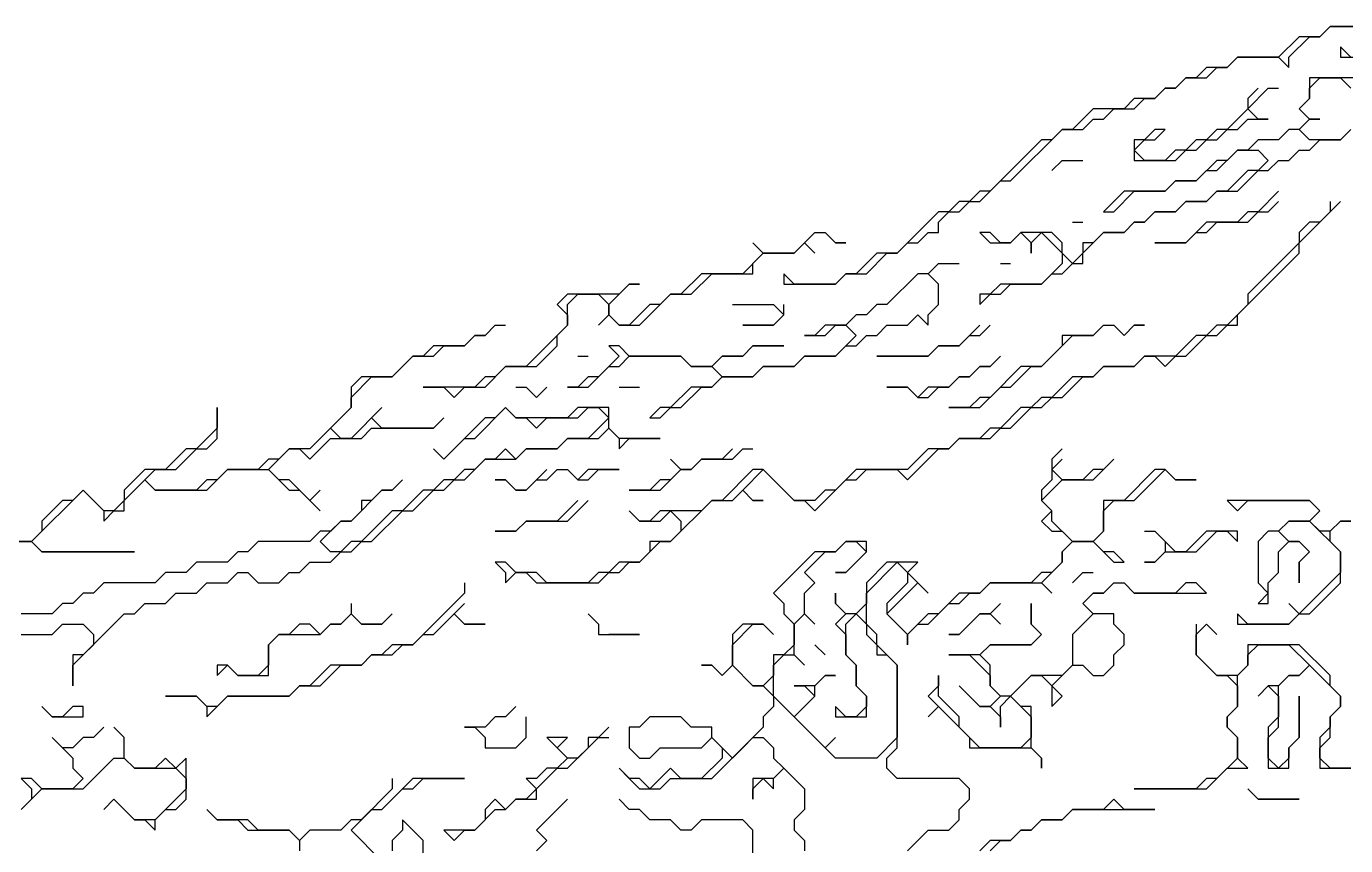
# Model space of a CAD drawing. Header units: metres. Extents: x 76363 to 76886, y 81203 to 81673.
# Drawn here: x 76551.2 to 76602.4, y 81321.6 to 81353.4 of the extents above; entities that cross this region are included whole.
import ezdxf

# ---------------------------------------------------------------- set-up
doc = ezdxf.new("R2010")
doc.units = ezdxf.units.M

msp = doc.modelspace()

# ---------------------------------------------------------------- linework, layer by layer
for points in [[(76603, 81353.4, 219.24), (76601.8, 81353.4, 219.275), (76601.4, 81353, 219.3), (76600.6, 81353, 219.31), (76599.8, 81352.2, 219.35), (76598.2, 81352.2, 219.353), (76597.8, 81351.8, 219.34), (76597, 81351.8, 219.345), (76596.6, 81351.4, 219.4), (76596.2, 81351.4, 219.4), (76595.8, 81351, 219.39), (76595.4, 81351, 219.413), (76595, 81350.6, 219.44), (76594.2, 81350.6, 219.3), (76593.8, 81350.2, 219.32), (76592.6, 81350.2, 219.36), (76591.8, 81349.4, 219.33), (76591.4, 81349.4, 219.33), (76591, 81349, 219.275), (76590.6, 81349, 219.23), (76588.6, 81347, 219.38), (76588.2, 81347, 219.31), (76587.8, 81346.6, 219.4), (76587.4, 81346.6, 219.375), (76587, 81346.2, 219.36), (76586.6, 81346.2, 219.36), (76585, 81344.6, 219.45), (76584.2, 81344.6, 219.45), (76583.4, 81343.8, 219.65), (76583, 81343.8, 219.65), (76582.6, 81343.4, 219.687), (76581, 81343.4, 219.663), (76580.6, 81343.8, 219.43), (76580.6, 81343.4, 219.675), (76582.6, 81343.4, 219.687), (76583, 81343.8, 219.65), (76583.8, 81343.8, 219.72), (76584.6, 81344.6, 219.45), (76585, 81344.6, 219.45), (76585.4, 81345, 219.387), (76585.8, 81345, 219.385), (76586.2, 81345.4, 219.48), (76586.6, 81345.4, 219.55), (76586.6, 81345.8, 219.455), (76587, 81346.2, 219.36), (76587.4, 81346.2, 219.43), (76587.8, 81346.6, 219.4), (76588.2, 81346.6, 219.37), (76589, 81347.4, 219.25), (76589.4, 81347.4, 219.29), (76591.4, 81349.4, 219.33), (76592.2, 81349.4, 219.48), (76592.6, 81349.8, 219.42), (76593, 81349.8, 219.34), (76593.4, 81350.2, 219.28), (76594.2, 81350.2, 219.36), (76594.6, 81350.6, 219.37), (76595, 81350.6, 219.44), (76595.4, 81351, 219.413), (76595.8, 81351, 219.39), (76596.2, 81351.4, 219.4), (76597, 81351.4, 219.36), (76597.4, 81351.8, 219.34), (76597.8, 81351.8, 219.34), (76598.2, 81352.2, 219.353), (76599.8, 81352.2, 219.35), (76600.2, 81351.8, 219.49), (76600.2, 81352.2, 219.35), (76601, 81353, 219.3), (76601.4, 81353, 219.3), (76601.8, 81353.4, 219.275), (76603, 81353.4, 219.24)], [(76602.6, 81352.2, 219.64), (76602.2, 81352.6, 219.51), (76602.2, 81352.2, 219.65), (76603.8, 81352.2, 219.68)], [(76606.2, 81351.4, 219.998), (76601, 81351.4, 220), (76601, 81350.6, 220.27), (76600.6, 81350.2, 220.26), (76601, 81349.8, 220.46), (76600.6, 81349.4, 220.6), (76600.2, 81349.4, 220.485), (76599.8, 81349, 220.7), (76599, 81349, 220.51), (76598.6, 81348.6, 220.765), (76598.2, 81348.6, 220.627), (76597.8, 81348.2, 221), (76597.4, 81348.2, 220.76), (76596.6, 81347.4, 220.96), (76595.8, 81347.4, 220.795), (76595.4, 81347, 221.055), (76593.8, 81347, 220.98), (76593, 81346.2, 220.965), (76593.4, 81346.2, 221.25), (76594.2, 81347, 220.98), (76595.4, 81347, 221.055), (76595.8, 81347.4, 220.795), (76596.6, 81347.4, 220.96), (76597, 81347.8, 220.735), (76597.4, 81347.8, 220.903), (76598.2, 81348.6, 220.627), (76599, 81348.6, 220.927), (76599.4, 81348.2, 221.09), (76599, 81347.8, 221.197), (76598.6, 81347.8, 221.27), (76597.8, 81347, 221.235), (76597.4, 81347, 221.23), (76597, 81346.6, 221.14), (76596.2, 81346.6, 221.255), (76595.8, 81346.2, 221.205), (76595, 81346.2, 221.25), (76594.6, 81345.8, 221.195), (76594.2, 81345.8, 221.27), (76593.8, 81345.4, 221.29), (76593, 81345.4, 221.33), (76592.6, 81345, 221.2), (76592.2, 81345, 221.24), (76592.2, 81344.6, 221.053), (76591.8, 81344.2, 220.745), (76591.4, 81344.6, 220.685), (76591.4, 81345, 220.847), (76591, 81345.4, 220.533), (76589.8, 81345.4, 220.075), (76589.4, 81345, 220.213), (76589, 81345, 220.07), (76588.6, 81345.4, 219.93), (76588.2, 81345.4, 219.815), (76588.6, 81345, 220.063), (76589.4, 81345, 220.213), (76589.8, 81345.4, 220.075), (76590.2, 81345, 220.44), (76590.2, 81344.6, 220.5), (76590.2, 81345, 220.44), (76590.6, 81345.4, 220.345), (76591.4, 81344.6, 220.685), (76591.4, 81344.2, 220.63), (76590.6, 81343.4, 220.67), (76589, 81343.4, 220.99), (76588.6, 81343, 221.01), (76588.2, 81343, 221.13), (76588.2, 81342.6, 221.03), (76588.6, 81343, 221.01), (76589, 81343, 220.935), (76589.4, 81343.4, 220.99), (76590.6, 81343.4, 220.67), (76591, 81343.8, 220.655), (76591.4, 81343.8, 220.62), (76591.8, 81344.2, 220.745), (76592.2, 81344.2, 220.76), (76592.2, 81344.6, 221.053), (76593, 81345.4, 221.33), (76593.8, 81345.4, 221.29), (76594.2, 81345.8, 221.27), (76594.6, 81345.8, 221.195), (76595, 81346.2, 221.25), (76595.8, 81346.2, 221.205), (76596.2, 81346.6, 221.255), (76597, 81346.6, 221.14), (76597.4, 81347, 221.23), (76598.2, 81347, 221.167), (76599, 81347.8, 221.197), (76599.4, 81347.8, 220.995), (76599.8, 81348.2, 221.01), (76600.2, 81348.2, 220.93), (76600.6, 81348.6, 220.977), (76601, 81348.6, 220.905), (76601.4, 81349, 220.96), (76602.2, 81349, 220.945), (76602.6, 81349.4, 220.9)], [(76602.6, 81349.4, 220.9), (76602.2, 81349, 220.945), (76601, 81349, 221.005), (76600.6, 81349.4, 220.6), (76601, 81349.8, 220.46), (76601.4, 81349.8, 220.49), (76601, 81349.8, 220.46), (76600.6, 81350.2, 220.26), (76601, 81350.6, 220.27), (76601, 81351, 220.095), (76601.4, 81351.4, 220.08), (76602.2, 81351.4, 220.072), (76602.6, 81351, 220.21)], [(76599, 81351, 219.61), (76598.6, 81350.6, 219.74), (76598.6, 81350.2, 219.8), (76597.8, 81349.4, 220.07), (76597.4, 81349.4, 220), (76597, 81349, 220.163), (76596.6, 81349, 220.135), (76596.2, 81348.6, 220.12), (76595.8, 81348.6, 220.2), (76595.4, 81348.2, 220.34), (76594.6, 81348.2, 220.42), (76594.2, 81348.6, 220.2), (76594.6, 81349, 219.99), (76595, 81349, 220.07), (76595.4, 81349.4, 219.912), (76595, 81349.4, 219.885), (76594.6, 81349, 219.99), (76594.2, 81349, 219.928), (76594.2, 81348.2, 220.34), (76595.8, 81348.2, 220.295), (76596.2, 81348.6, 220.12), (76596.6, 81348.6, 220.235), (76597, 81349, 220.163), (76597.4, 81349, 220.14), (76597.8, 81349.4, 220.07), (76598.2, 81349.4, 220.075), (76598.6, 81349.8, 219.975), (76599.4, 81349.8, 220.16), (76599, 81349.8, 220.09), (76598.6, 81350.2, 219.8), (76599.4, 81351, 219.645), (76599.8, 81351, 219.75)], [(76591.4, 81348.2, 219.66), (76591, 81347.8, 219.77), (76591.4, 81348.2, 219.66), (76592.2, 81348.2, 219.88)], [(76601.8, 81346.6, 218.993), (76601.8, 81346.2, 218.61), (76601.4, 81345.8, 218.503), (76601, 81345.8, 218.646), (76600.6, 81345.4, 218.452), (76600.6, 81345, 217.953), (76598.6, 81343, 216.905), (76598.6, 81342.6, 216.42), (76597.8, 81341.8, 216.018), (76597.4, 81341.8, 215.985), (76597, 81341.4, 215.717), (76596.6, 81341.4, 215.92), (76595.8, 81340.6, 215.386), (76594.6, 81340.6, 216.163), (76594.2, 81340.2, 215.6), (76593, 81340.2, 216.085), (76592.6, 81339.8, 215.65), (76591.8, 81339.8, 216.056), (76591, 81339, 215.705), (76590.6, 81339, 215.81), (76590.2, 81338.6, 215.585), (76589.8, 81338.6, 215.786), (76589, 81337.8, 214.92), (76588.6, 81337.8, 215.097), (76588.2, 81337.4, 214.818), (76587.4, 81337.4, 215.17), (76587, 81337, 214.788), (76586.2, 81337, 215.227), (76585.4, 81336.2, 214.82), (76583.4, 81336.2, 215.79), (76582.6, 81335.4, 215.05), (76582.2, 81335.4, 215.296), (76581.8, 81335, 215.117), (76581, 81335, 215.475), (76579.8, 81336.2, 217.512), (76579.4, 81336.2, 217.72), (76578.2, 81335, 216.488), (76577.8, 81335, 216.826), (76577.4, 81334.6, 216.353), (76575.8, 81334.6, 217.478), (76575.4, 81334.2, 216.875), (76575, 81334.2, 217.124), (76574.6, 81334.6, 218.278), (76575, 81334.2, 217.124), (76575.8, 81334.2, 216.53), (76576.2, 81334.6, 217.25), (76576.6, 81334.2, 216.094), (76576.6, 81333.8, 215.705), (76576.2, 81333.4, 215.522), (76575.4, 81333.4, 215.73), (76575.4, 81333, 215.35), (76575, 81332.6, 214.917), (76574.2, 81332.6, 215.227), (76573.8, 81332.2, 214.938), (76573.4, 81332.2, 215.08), (76573, 81331.8, 214.79), (76571.4, 81331.8, 215.792), (76571, 81332.2, 216.343), (76570.2, 81332.2, 216.346), (76569.8, 81332.6, 217.16), (76569.4, 81332.6, 217.378), (76569.8, 81332.2, 216.5), (76569.8, 81331.8, 216.2), (76570.2, 81332.2, 216.346), (76570.6, 81332.2, 216.454), (76571, 81331.8, 215.75), (76573.4, 81331.8, 214.63), (76573.8, 81332.2, 214.938), (76574.2, 81332.2, 214.736), (76574.6, 81332.6, 215.085), (76575, 81332.6, 214.917), (76575.8, 81333.4, 215.59), (76576.2, 81333.4, 215.522), (76577.8, 81335, 216.826), (76578.6, 81335, 216.336), (76579, 81335.4, 216.513), (76579.4, 81335, 215.98), (76579.8, 81335, 215.868), (76579.4, 81335, 215.98), (76579, 81335.4, 216.513), (76579.8, 81336.2, 217.512), (76581, 81335, 215.475), (76581.4, 81335, 215.32), (76581.8, 81334.6, 214.65), (76583, 81335.8, 215.482), (76583.4, 81335.8, 215.138), (76583.8, 81336.2, 215.391), (76585, 81336.2, 215.003), (76585.4, 81335.8, 214.27), (76586.6, 81337, 215.028), (76587, 81337, 214.788), (76587.4, 81337.4, 215.17), (76588.6, 81337.4, 214.547), (76589, 81337.8, 214.92), (76589.4, 81337.8, 214.69), (76590.2, 81338.6, 215.585), (76590.6, 81338.6, 215.383), (76591, 81339, 215.705), (76591.4, 81339, 215.503), (76592.2, 81339.8, 215.843), (76592.6, 81339.8, 215.65), (76593, 81340.2, 216.085), (76594.2, 81340.2, 215.6), (76594.6, 81340.6, 216.163), (76595, 81340.6, 215.806), (76595.4, 81340.2, 215.053), (76595.8, 81340.6, 215.386), (76596.2, 81340.6, 215.33), (76597, 81341.4, 215.717), (76597.4, 81341.4, 215.483), (76597.8, 81341.8, 216.018), (76598.2, 81341.8, 215.807), (76598.2, 81342.2, 216.31), (76600.6, 81344.6, 217.583), (76600.6, 81345, 217.953), (76602.2, 81346.6, 218.876)], [(76599.8, 81347, 220.473), (76599, 81346.2, 220.417), (76598.6, 81346.2, 220.62), (76598.2, 81345.8, 220.557), (76597, 81345.8, 220.84), (76596.2, 81345, 220.555), (76595, 81345, 220.783), (76596.2, 81345, 220.555), (76596.6, 81345.4, 220.71), (76597, 81345.4, 220.67), (76597.4, 81345.8, 220.68), (76598.6, 81345.8, 220.373), (76599, 81346.2, 220.417), (76599.4, 81346.2, 220.156), (76599.8, 81346.6, 220.195)], [(76591.8, 81345.8, 220.59), (76592.2, 81345.8, 220.815)], [(76581.8, 81345.4, 219.267), (76581, 81344.6, 219.24), (76579.8, 81344.6, 219.23), (76579.4, 81345, 219.255), (76579.8, 81344.6, 219.23), (76579, 81343.8, 219.58), (76577.4, 81343.8, 219.44), (76576.6, 81343, 219.48), (76576.2, 81343, 219.49), (76575.8, 81342.6, 219.51), (76575.4, 81342.6, 219.54), (76574.6, 81341.8, 219.693), (76574.2, 81341.8, 219.63), (76573.8, 81342.2, 219.535), (76573.8, 81342.6, 219.4), (76574.6, 81343.4, 219.36), (76575, 81343.4, 219.36), (76574.6, 81343.4, 219.36), (76574.2, 81343, 219.41), (76572.2, 81343, 219.42), (76571.8, 81342.6, 219.4), (76572.2, 81342.2, 219.465), (76572.2, 81341.8, 219.635), (76570.6, 81340.2, 219.84), (76569.8, 81340.2, 219.84), (76569.4, 81339.8, 219.9), (76569, 81339.8, 219.9), (76568.6, 81339.4, 220.08), (76566.6, 81339.4, 219.82), (76567.4, 81339.4, 220.04), (76567.8, 81339, 220.215), (76568.2, 81339.4, 220.11), (76569, 81339.4, 220.075), (76569.8, 81340.2, 219.84), (76571, 81340.2, 219.84), (76571.8, 81341, 219.685), (76571.8, 81341.4, 219.66), (76572.2, 81341.8, 219.635), (76572.2, 81342.6, 219.4), (76572.6, 81343, 219.42), (76573.4, 81343, 219.42), (76573.8, 81342.6, 219.4), (76573.8, 81342.2, 219.535), (76573.4, 81341.8, 219.773), (76573.8, 81342.2, 219.535), (76574.2, 81341.8, 219.63), (76575, 81341.8, 219.71), (76576.2, 81343, 219.49), (76577, 81343, 219.48), (76577.8, 81343.8, 219.44), (76579.4, 81343.8, 219.51), (76579.4, 81344.2, 219.38), (76579.8, 81344.6, 219.23), (76581, 81344.6, 219.24), (76581.4, 81345, 219.25), (76581.8, 81344.6, 219.3), (76581.4, 81345, 219.25), (76581.8, 81345.4, 219.267), (76582.2, 81345.4, 219.27), (76582.6, 81345, 219.32), (76583, 81345, 219.355), (76582.6, 81345, 219.32), (76582.2, 81345.4, 219.27)], [(76586.6, 81344.2, 220.075), (76586.2, 81343.8, 220.123), (76585.8, 81343.8, 220.095), (76584.6, 81342.6, 220.72), (76584.2, 81342.6, 220.637), (76583.8, 81342.2, 220.805), (76583.4, 81342.2, 220.765), (76583, 81341.8, 220.882), (76582.2, 81341.8, 220.71), (76581.8, 81341.4, 220.965), (76581.4, 81341.4, 220.927), (76582.2, 81341.4, 220.955), (76582.6, 81341.8, 220.78), (76583, 81341.8, 220.882), (76583.4, 81341.4, 221.15), (76582.6, 81340.6, 221.195), (76581.4, 81340.6, 221.43), (76581, 81340.2, 221.415), (76579.8, 81340.2, 221.41), (76579.4, 81339.8, 221.445), (76578.2, 81339.8, 221.32), (76577.8, 81340.2, 221.017), (76578.2, 81340.6, 220.94), (76579, 81340.6, 221.09), (76579.4, 81341, 220.993), (76580.6, 81341, 221.065), (76579.4, 81341, 220.993), (76579, 81340.6, 221.09), (76578.2, 81340.6, 220.94), (76577.8, 81340.2, 221.017), (76577, 81340.2, 220.97), (76576.6, 81340.6, 220.833), (76574.6, 81340.6, 220.453), (76574.2, 81341, 219.998), (76573.8, 81341, 220.143), (76574.2, 81340.6, 220.303), (76573.4, 81339.8, 220.655), (76573, 81339.8, 220.58), (76572.6, 81339.4, 220.6), (76572.2, 81339.4, 220.41), (76573, 81339.4, 220.83), (76573.8, 81340.2, 220.52), (76574.2, 81340.2, 220.567), (76574.6, 81340.6, 220.453), (76576.6, 81340.6, 220.833), (76577, 81340.2, 220.97), (76577.8, 81340.2, 221.017), (76578.2, 81339.8, 221.32), (76577.8, 81339.4, 221.31), (76577, 81339.4, 221.35), (76576.2, 81338.6, 221.085), (76575.8, 81338.6, 221.053), (76575.4, 81338.2, 221.11), (76575.8, 81338.2, 221.145), (76576.2, 81338.6, 221.085), (76576.6, 81338.6, 221.05), (76577.4, 81339.4, 221.275), (76577.8, 81339.4, 221.31), (76578.2, 81339.8, 221.32), (76579.4, 81339.8, 221.445), (76579.8, 81340.2, 221.41), (76581, 81340.2, 221.415), (76581.4, 81340.6, 221.43), (76582.6, 81340.6, 221.195), (76583, 81341, 221.14), (76583.4, 81341, 221.13), (76583.8, 81341.4, 221.157), (76584.2, 81341.4, 221.117), (76584.6, 81341.8, 221.09), (76585.4, 81341.8, 220.93), (76585.8, 81342.2, 220.643), (76586.2, 81341.8, 220.545), (76586.2, 81342.2, 220.56), (76586.6, 81342.6, 220.62), (76586.6, 81343.4, 220.47), (76586.2, 81343.8, 220.123), (76586.6, 81344.2, 220.075), (76587.4, 81344.2, 220.34)], [(76589, 81344.2, 220.537), (76589.4, 81344.2, 220.49)], [(76578.6, 81342.6, 220.015), (76580.2, 81342.6, 220.178), (76580.6, 81342.2, 220.43), (76580.2, 81341.8, 220.64), (76579, 81341.8, 220.53), (76580.2, 81341.8, 220.64), (76580.6, 81342.2, 220.43), (76580.6, 81342.6, 220.175)], [(76569.4, 81341.8, 219.58), (76569, 81341.4, 219.59), (76568.6, 81341.4, 219.59), (76568.2, 81341, 219.58), (76567, 81341, 219.65), (76566.6, 81340.6, 219.645), (76566.2, 81340.6, 219.64), (76565.4, 81339.8, 219.61), (76564.2, 81339.8, 219.61), (76563.8, 81339.4, 219.6), (76563.8, 81338.6, 219.71), (76562.2, 81337, 219.88), (76561.4, 81337, 219.8), (76561, 81336.6, 219.79), (76560.6, 81336.6, 219.8), (76560.2, 81336.2, 219.85), (76559, 81336.2, 219.71), (76558.6, 81335.8, 219.737), (76558.2, 81335.8, 219.695), (76557.8, 81335.4, 219.75), (76556.2, 81335.4, 219.59), (76555.8, 81335.8, 219.413), (76556.2, 81336.2, 219.445), (76557, 81336.2, 219.48), (76557.8, 81337, 219.44), (76558.2, 81337, 219.51), (76558.6, 81337.4, 219.525), (76558.6, 81338.6, 219.527), (76558.6, 81337.8, 219.47), (76557.8, 81337, 219.44), (76557.4, 81337, 219.51), (76556.6, 81336.2, 219.48), (76555.8, 81336.2, 219.34), (76555, 81335.4, 219.38), (76555, 81335, 219.47), (76554.6, 81334.6, 219.49), (76554.2, 81334.6, 219.455), (76553.4, 81335.4, 219.3), (76553, 81335, 219.29), (76552.6, 81335, 219.29), (76551.8, 81334.2, 219.34), (76551.8, 81333.8, 219.35), (76551.4, 81333.4, 219.45), (76549, 81333.4, 219.23)], [(76549, 81333.4, 219.23), (76551.4, 81333.4, 219.45), (76551.8, 81333, 219.59), (76555.4, 81333, 220.42), (76551.8, 81333, 219.59), (76551.4, 81333.4, 219.45), (76553.4, 81335.4, 219.3), (76554.2, 81334.6, 219.455), (76554.2, 81334.2, 219.48), (76554.6, 81334.6, 219.49), (76555, 81334.6, 219.605), (76555, 81335, 219.47), (76555.8, 81335.8, 219.413), (76556.2, 81335.4, 219.59), (76558.2, 81335.4, 219.773), (76559, 81336.2, 219.71), (76560.6, 81336.2, 219.89), (76561.4, 81335.4, 220.27), (76561.8, 81335.4, 220.34), (76562.6, 81334.6, 220.77), (76562.2, 81335, 220.52), (76562.6, 81335.4, 220.495), (76562.2, 81335, 220.52), (76561.4, 81335.8, 220.06), (76561, 81335.8, 220.06), (76560.6, 81336.2, 219.89), (76561.4, 81337, 219.8), (76561.8, 81337, 219.857), (76562.2, 81336.6, 219.93), (76563, 81337.4, 219.74), (76564.2, 81337.4, 220.005), (76564.6, 81337.8, 219.98), (76567, 81337.8, 220.59), (76567.4, 81338.2, 220.52), (76567, 81337.8, 220.59), (76565, 81337.8, 220.215), (76564.6, 81338.2, 220), (76565, 81338.6, 219.985), (76563.8, 81337.4, 219.96), (76563.4, 81337.4, 219.855), (76563, 81337.8, 219.76), (76563.8, 81338.6, 219.71), (76563.8, 81339, 219.62), (76564.6, 81339.8, 219.613), (76565.4, 81339.8, 219.61), (76566.2, 81340.6, 219.64), (76567, 81340.6, 219.64), (76567.4, 81341, 219.655), (76568.2, 81341, 219.58), (76568.6, 81341.4, 219.59), (76569, 81341.4, 219.59), (76569.4, 81341.8, 219.58), (76569.8, 81341.8, 219.61)], [(76588.2, 81341.8, 220.667), (76587.4, 81341, 220.42), (76586.6, 81341, 220.355), (76586.2, 81340.6, 220.232), (76584.2, 81340.6, 220.543), (76586.2, 81340.6, 220.232), (76586.6, 81341, 220.355), (76587.4, 81341, 220.42), (76587.8, 81341.4, 220.57), (76588.2, 81341.4, 220.48), (76588.6, 81341.8, 220.455)], [(76593, 81341.8, 218.07), (76592.6, 81341.4, 217.95), (76591.4, 81341.4, 218.29), (76591.4, 81341, 217.963), (76590.6, 81340.2, 217.373), (76589.8, 81340.2, 217.932), (76588.6, 81339, 217.197), (76588.2, 81339, 217.124), (76587.8, 81338.6, 216.828), (76587, 81338.6, 217.168), (76588.2, 81338.6, 216.667), (76589, 81339.4, 217.643), (76589.4, 81339.4, 217.62), (76590.2, 81340.2, 217.645), (76590.6, 81340.2, 217.373), (76591.8, 81341.4, 218.21), (76592.6, 81341.4, 217.95), (76593, 81341.8, 218.07), (76593.4, 81341.8, 218.01), (76593.8, 81341.4, 217.59), (76594.2, 81341.8, 217.833), (76594.6, 81341.8, 217.758), (76594.2, 81341.8, 217.833), (76593.8, 81341.4, 217.59), (76593.4, 81341.8, 218.01)], [(76572.6, 81340.6, 220.01), (76573, 81340.6, 220.235)], [(76589, 81340.6, 219.052), (76588.6, 81340.2, 218.68), (76588.2, 81340.2, 219.067), (76587.8, 81339.8, 218.306), (76587.4, 81339.8, 218.655), (76587, 81339.4, 218.16), (76586.2, 81339.4, 218.64), (76585.8, 81339, 217.932), (76585.4, 81339.4, 219.01), (76584.6, 81339.4, 219.037), (76585.4, 81339.4, 219.01), (76585.8, 81339, 217.932), (76586.2, 81339, 217.858), (76586.6, 81339.4, 218.407), (76587, 81339.4, 218.16), (76587.4, 81339.8, 218.655), (76587.8, 81339.8, 218.306), (76588.2, 81340.2, 219.067), (76588.6, 81340.2, 218.68)], [(76570.2, 81339.4, 220.145), (76570.6, 81339.4, 220.133), (76571, 81339, 220.398), (76571.4, 81339.4, 220.26)], [(76574.2, 81339.4, 220.71), (76575, 81339.4, 220.865)], [(76569.8, 81338.6, 220.817), (76569.4, 81338.2, 221.405), (76569, 81338.2, 221.12), (76567.4, 81336.6, 221.41), (76567, 81337, 221.06), (76567.4, 81336.6, 221.41), (76568.2, 81337.4, 221.357), (76568.6, 81337.4, 221.48), (76569.8, 81338.6, 220.817), (76570.2, 81338.2, 221.337), (76570.6, 81338.2, 221.178), (76571, 81337.8, 221.23), (76571.4, 81338.2, 220.93), (76572.6, 81338.2, 221.05), (76573, 81338.6, 221.06), (76573.4, 81338.6, 221.07), (76573.8, 81338.2, 221.23), (76573, 81337.4, 221.275), (76572.2, 81337.4, 221.16), (76571.8, 81337, 221.23), (76570.6, 81337, 221.345), (76570.2, 81336.6, 221.44), (76569.8, 81337, 221.46), (76569.4, 81336.6, 221.6), (76569, 81336.6, 221.6), (76568.6, 81336.2, 221.58), (76568.2, 81336.2, 221.66), (76567.8, 81335.8, 221.742), (76567.4, 81335.8, 221.685), (76567, 81335.4, 221.71), (76566.6, 81335.4, 221.71), (76565.8, 81334.6, 221.6), (76565.4, 81334.6, 221.68), (76564.2, 81333.4, 221.515), (76563.8, 81333.4, 221.515), (76563.4, 81333, 221.54), (76563, 81333, 221.54), (76562.6, 81333.4, 221.327), (76563.4, 81334.2, 221.095), (76563.8, 81334.2, 221.32), (76565, 81335.4, 221.183), (76565.4, 81335.4, 221.38), (76565.8, 81335.8, 221.27), (76565.4, 81335.4, 221.38), (76565, 81335.4, 221.183), (76564.6, 81335, 221.315), (76564.2, 81335, 221.163), (76564.2, 81334.6, 221.397), (76563.8, 81334.2, 221.32), (76563.4, 81334.2, 221.095), (76563, 81333.8, 221.19), (76562.6, 81333.8, 221.155), (76562.2, 81333.4, 221.33), (76560.2, 81333.4, 221.43), (76559.8, 81333, 221.55), (76559.4, 81333, 221.285), (76559, 81332.6, 221.46), (76557.8, 81332.6, 221.045), (76557.4, 81332.2, 221.44), (76556.6, 81332.2, 221.105), (76556.2, 81331.8, 221.28), (76554.2, 81331.8, 220.83), (76553.8, 81331.4, 220.99), (76553.4, 81331.4, 220.85), (76553, 81331, 221.02), (76552.6, 81331, 220.805), (76552.2, 81330.6, 221.087), (76551, 81330.6, 221.055)], [(76551, 81329.8, 221.67), (76552.2, 81329.8, 221.36), (76552.6, 81330.2, 221.37), (76553.4, 81330.2, 221.257), (76553.8, 81329.8, 220.97), (76553.8, 81329.4, 220.88), (76553.4, 81329, 220.665), (76553, 81329, 220.71), (76553, 81327.8, 219.863), (76553, 81328.6, 220.46), (76555, 81330.6, 221.275), (76555.4, 81330.6, 221.27), (76555.8, 81331, 221.48), (76556.6, 81331, 221.55), (76557, 81331.4, 221.565), (76557.8, 81331.4, 221.64), (76558.2, 81331.8, 221.58), (76559, 81331.8, 221.765), (76559.4, 81332.2, 221.86), (76559.8, 81332.2, 221.82), (76560.2, 81331.8, 221.73), (76561, 81331.8, 221.64), (76561.4, 81332.2, 221.74), (76561.8, 81332.2, 221.76), (76562.2, 81332.6, 221.75), (76563, 81332.6, 221.56), (76563.4, 81333, 221.54), (76563.8, 81333, 221.5), (76564.2, 81333.4, 221.515), (76564.6, 81333.4, 221.48), (76565.8, 81334.6, 221.6), (76566.2, 81334.6, 221.56), (76567, 81335.4, 221.71), (76567.4, 81335.4, 221.63), (76567.8, 81335.8, 221.742), (76568.2, 81335.8, 221.65), (76569, 81336.6, 221.6), (76570.2, 81336.6, 221.44), (76570.6, 81337, 221.345), (76571.8, 81337, 221.23), (76572.2, 81337.4, 221.16), (76573.4, 81337.4, 221.235), (76573.8, 81337.8, 221.25), (76574.2, 81337.4, 221.12), (76574.2, 81337, 220.95), (76574.6, 81337.4, 221), (76575.8, 81337.4, 220.697), (76574.2, 81337.4, 221.12), (76573.8, 81337.8, 221.25), (76573.8, 81338.6, 220.99), (76572.6, 81338.6, 220.98), (76572.2, 81338.2, 220.935), (76570.2, 81338.2, 221.337)], [(76591.4, 81337, 214.356), (76591, 81336.6, 214.015), (76591, 81335.8, 213.603), (76590.6, 81335.4, 213.182), (76590.6, 81335, 212.98), (76591, 81334.6, 212.727), (76590.6, 81334.2, 212.38), (76591, 81333.8, 211.948), (76591.4, 81333.8, 211.96), (76591.8, 81333.4, 211.46), (76591.4, 81333, 211.41), (76591.4, 81332.6, 211.275), (76591, 81332.2, 211.26), (76590.6, 81332.2, 211.423), (76590.2, 81331.8, 211.28), (76588.6, 81331.8, 211.52), (76588.2, 81331.4, 211.465), (76587.4, 81331.4, 211.575), (76586.6, 81330.6, 211.435), (76586.2, 81330.6, 211.597), (76585.4, 81329.8, 211.387), (76584.6, 81330.6, 212.04), (76585.8, 81331.8, 212.14), (76586.2, 81331.4, 211.917), (76585.4, 81332.2, 212.31), (76585.8, 81332.6, 212.43), (76584.6, 81332.6, 212.755), (76583.8, 81331.8, 212.545), (76583.8, 81331, 212.11), (76583.4, 81330.6, 212.17), (76583, 81330.6, 212.365), (76582.6, 81331, 212.695), (76582.6, 81331.4, 212.91), (76582.6, 81331, 212.695), (76583, 81330.6, 212.365), (76582.6, 81330.2, 212.59), (76583, 81329.8, 212.71), (76583, 81329, 213.175), (76583.4, 81328.6, 212.832), (76583.4, 81327.8, 212.81), (76583.8, 81327.4, 212.513), (76583.8, 81327, 212.548), (76583.4, 81326.6, 212.68), (76583, 81326.6, 212.68), (76582.6, 81327, 212.93), (76582.6, 81326.6, 212.725), (76583.8, 81326.6, 212.45), (76583.8, 81327.4, 212.513), (76583.4, 81327.8, 212.81), (76583.4, 81328.6, 212.832), (76583, 81329, 213.175), (76583, 81330.2, 212.42), (76583.4, 81330.6, 212.17), (76583.8, 81330.2, 212), (76583.8, 81329.8, 211.945), (76584.2, 81329.4, 211.51), (76584.2, 81329, 211.483), (76584.6, 81329, 211.307), (76585, 81328.6, 210.96), (76585, 81325.8, 210.955), (76584.2, 81325, 211.232), (76582.6, 81325, 211.625), (76582.2, 81325.4, 211.715), (76582.6, 81325.8, 212.243), (76582.2, 81325.4, 211.715), (76581, 81326.6, 211.742), (76581.8, 81327.4, 213.413), (76581.8, 81327.8, 213.64), (76582.2, 81328.2, 213.56), (76582.6, 81328.2, 213.37), (76582.2, 81328.2, 213.56), (76581.8, 81327.8, 213.64), (76581, 81327.8, 213.395), (76581.4, 81327.8, 213.585), (76581.8, 81327.4, 213.413), (76581, 81326.6, 211.742), (76580.2, 81327.4, 212.098), (76580.2, 81328.6, 212.38), (76580.6, 81329, 212.725), (76581, 81329, 212.945), (76581.4, 81328.6, 213.16), (76581, 81329, 212.945), (76581, 81330.2, 213.23), (76581.4, 81330.6, 213.175), (76581.8, 81330.2, 212.92), (76581.4, 81330.6, 213.175), (76581.4, 81331.4, 213.28), (76581.8, 81331.8, 213.265), (76581.4, 81332.2, 213.477), (76582.2, 81333, 213.657), (76582.6, 81333, 213.53), (76583, 81333.4, 213.595), (76583.4, 81333.4, 213.543), (76583.8, 81333, 213.153), (76583, 81332.2, 213.01), (76582.6, 81332.2, 213.16), (76583, 81332.2, 213.01), (76583.8, 81333, 213.153), (76583.8, 81333.4, 213.4), (76583, 81333.4, 213.595), (76582.6, 81333, 213.53), (76581.8, 81333, 213.766), (76580.2, 81331.4, 213.623), (76580.6, 81331, 213.297), (76580.6, 81330.6, 213.17), (76581, 81330.2, 213.23), (76581, 81329.4, 212.97), (76580.6, 81329, 212.725), (76580.2, 81329, 212.58), (76580.2, 81328.2, 212.253), (76579.8, 81327.8, 212.06), (76579.4, 81327.8, 212.14), (76578.6, 81328.6, 212.33), (76578.6, 81329.4, 212.593), (76579.4, 81330.2, 212.907), (76579.8, 81330.2, 212.895), (76580.2, 81329.8, 212.75), (76579.8, 81330.2, 212.895), (76579, 81330.2, 213.013), (76578.6, 81329.8, 212.893), (76578.6, 81328.6, 212.33), (76578.2, 81328.2, 212.04), (76577.8, 81328.6, 212.226), (76577.4, 81328.6, 212.33), (76577.8, 81328.6, 212.226), (76578.2, 81328.2, 212.04), (76578.6, 81328.6, 212.33), (76579.4, 81327.8, 212.14), (76579.8, 81327.8, 212.06), (76580.2, 81327.4, 212.098), (76580.2, 81327, 211.713), (76579.8, 81326.6, 211.497), (76579.8, 81326.2, 211.256), (76578.6, 81325, 210.79), (76577.8, 81325.8, 211.095), (76577.8, 81326.2, 211.23), (76577, 81326.2, 211.157), (76576.6, 81326.6, 211.33), (76575.4, 81326.6, 211.525), (76575, 81326.2, 211.47), (76574.6, 81326.2, 211.55), (76574.6, 81325.4, 211.28), (76575, 81325, 211.34), (76575.4, 81325, 211.26), (76575.8, 81325.4, 211.21), (76577.4, 81325.4, 210.96), (76577.8, 81325.8, 211.095), (76578.2, 81325.4, 211.08), (76578.2, 81325, 210.86), (76577.4, 81324.2, 210.807), (76576.6, 81324.2, 210.84), (76576.2, 81324.6, 210.93), (76575.4, 81323.8, 211), (76575, 81324.2, 211.15), (76574.6, 81324.2, 211.05), (76574.2, 81324.6, 211.095), (76575, 81323.8, 210.94), (76575.8, 81323.8, 210.847), (76576.2, 81324.2, 210.84), (76577.8, 81324.2, 210.755), (76579.4, 81325.8, 211.05), (76579.8, 81325.8, 210.97), (76580.2, 81325.4, 210.875), (76580.2, 81325, 210.79), (76580.6, 81324.6, 210.85), (76580.2, 81324.2, 210.75), (76579.4, 81324.2, 210.68), (76579.4, 81323.4, 210.71), (76579.4, 81323.8, 210.695), (76579.8, 81324.2, 210.67), (76580.2, 81323.8, 210.81), (76580.2, 81324.2, 210.75), (76580.6, 81324.6, 210.85), (76581.4, 81323.8, 210.88), (76581.4, 81323, 210.965), (76581, 81322.6, 210.93), (76581, 81322.2, 210.89), (76581.4, 81321.8, 211.277), (76581.4, 81321.4, 211.19)], [(76578.6, 81337, 219.208), (76578.2, 81336.6, 219.173), (76577.4, 81336.6, 219.657), (76577, 81336.2, 219.525), (76576.6, 81336.2, 219.6), (76576.2, 81336.6, 220.1), (76576.6, 81336.2, 219.6), (76576.2, 81335.8, 219.336), (76575.8, 81335.8, 219.26), (76575.4, 81335.4, 219.035), (76574.6, 81335.4, 219.462), (76575.8, 81335.4, 218.765), (76576.6, 81336.2, 219.6), (76577, 81336.2, 219.525), (76577.4, 81336.6, 219.657), (76578.6, 81336.6, 218.87), (76579, 81337, 218.927), (76579.4, 81337, 218.862)], [(76585.4, 81321.4, 210.915), (76586.2, 81322.2, 211.02), (76587, 81322.2, 210.94), (76587.4, 81322.6, 210.86), (76587.4, 81323, 210.945), (76587.8, 81323.4, 210.65), (76587.8, 81323.8, 210.63), (76587.4, 81324.2, 210.645), (76585, 81324.2, 210.845), (76584.6, 81324.6, 210.9), (76584.6, 81325, 210.953), (76585, 81325.4, 210.9), (76585, 81328.6, 210.96), (76584.2, 81329.4, 211.51), (76584.2, 81329.8, 211.67), (76583.8, 81330.2, 212), (76583.8, 81331.4, 212.24), (76585, 81332.6, 212.56), (76585.4, 81332.2, 212.31), (76585.4, 81331.8, 212.3), (76584.6, 81331, 212.15), (76584.6, 81330.6, 212.04), (76585.4, 81329.8, 211.387), (76585.4, 81329.4, 211.19), (76585.4, 81329.8, 211.387), (76585.8, 81330.2, 211.495), (76586.2, 81330.2, 211.34), (76587, 81331, 211.407), (76587.4, 81331, 211.41), (76587.8, 81331.4, 211.5), (76588.2, 81331.4, 211.465), (76588.6, 81331.8, 211.52), (76590.6, 81331.8, 211.205), (76591, 81331.4, 210.95), (76590.6, 81331.8, 211.205), (76591.4, 81332.6, 211.275), (76591.4, 81333, 211.41), (76591.8, 81333.4, 211.46), (76592.6, 81333.4, 211.382), (76593.4, 81332.6, 211.103), (76593.8, 81332.6, 211.19), (76593.4, 81333, 211.35), (76593, 81333, 211.147), (76592.6, 81333.4, 211.382), (76593, 81333.8, 211.64), (76593, 81334.6, 212.31), (76593.4, 81335, 212.613), (76594.2, 81335, 212.427), (76595.4, 81336.2, 212.807), (76595.8, 81335.8, 212.566), (76596.6, 81335.8, 212.465), (76595.8, 81335.8, 212.566), (76595.4, 81336.2, 212.807), (76595, 81336.2, 213.027), (76593.8, 81335, 212.52), (76593, 81335, 212.668), (76593, 81333.8, 211.64), (76592.6, 81333.4, 211.382), (76591.8, 81333.4, 211.46), (76591, 81334.2, 212.33), (76591, 81334.6, 212.727), (76590.6, 81335, 212.98), (76591.4, 81335.8, 213.72), (76592.6, 81335.8, 213.52), (76593.4, 81336.6, 213.86), (76593, 81336.2, 213.713), (76592.6, 81336.2, 213.737), (76592.2, 81335.8, 213.623), (76591.4, 81335.8, 213.72), (76591, 81336.2, 213.77), (76591.4, 81336.6, 214.093)], [(76566.6, 81336.2, 221.29)], [(76571.4, 81336.2, 221.03), (76570.6, 81335.4, 220.965), (76570.2, 81335.4, 221.01), (76569.8, 81335.8, 221.295), (76569.4, 81335.8, 221.28), (76569.8, 81335.8, 221.295), (76570.2, 81335.4, 221.01), (76570.6, 81335.4, 220.965), (76571, 81335.8, 221.015), (76571.4, 81335.8, 221.02), (76571.8, 81336.2, 221), (76572.2, 81336.2, 220.785), (76572.6, 81335.8, 220.44), (76573, 81335.8, 220.405), (76573.4, 81336.2, 220.65), (76574.2, 81336.2, 220.34), (76573, 81336.2, 220.7), (76572.6, 81335.8, 220.44), (76572.2, 81336.2, 220.785)], [(76572.6, 81335, 219.745), (76571.8, 81334.2, 219.188), (76570.6, 81334.2, 219.73), (76570.2, 81333.8, 219.48), (76569.4, 81333.8, 219.2), (76570.2, 81333.8, 219.48), (76570.6, 81334.2, 219.73), (76572.2, 81334.2, 219.163), (76573, 81335, 219.416)], [(76602.6, 81334.2, 210.96), (76602.2, 81334.2, 210.96), (76601.8, 81333.8, 210.87), (76601.4, 81333.8, 211.03), (76601, 81334.2, 211.24), (76601.4, 81334.6, 211.32), (76601, 81335, 211.617), (76597.8, 81335, 211.74), (76598.2, 81334.6, 211.34), (76598.6, 81335, 211.57), (76601, 81335, 211.617), (76601.4, 81334.6, 211.32), (76601, 81334.2, 211.24), (76600.2, 81334.2, 211.275), (76599.8, 81333.8, 211.33), (76599.4, 81333.8, 211.1), (76599, 81333.4, 210.887), (76599, 81331.8, 210.763), (76599.4, 81331.4, 211.155), (76599, 81331, 210.945), (76599.4, 81331, 210.98), (76599.4, 81331.8, 211.043), (76599.8, 81332.2, 211.42), (76599.8, 81333, 211.615), (76600.2, 81333.4, 211.7), (76600.6, 81333.4, 211.545), (76601, 81333, 211.45), (76600.6, 81332.6, 211.705), (76600.6, 81331.8, 211.475), (76600.6, 81332.6, 211.705), (76601, 81333, 211.45), (76600.6, 81333.4, 211.545), (76600.2, 81333.4, 211.7), (76599.8, 81333.8, 211.33), (76600.2, 81334.2, 211.275), (76601, 81334.2, 211.24), (76602.2, 81333, 210.675), (76602.2, 81332.2, 210.68), (76600.6, 81330.6, 210.81), (76600.2, 81331, 211.106), (76600.6, 81330.6, 210.81), (76600.2, 81330.2, 210.487), (76598.6, 81330.2, 210.72), (76598.2, 81330.6, 210.745), (76598.2, 81330.2, 210.72), (76600.2, 81330.2, 210.487), (76600.6, 81330.6, 210.81), (76601, 81330.6, 210.627), (76602.2, 81331.8, 210.585), (76602.2, 81333, 210.675), (76601.8, 81333.4, 210.8), (76601.8, 81333.8, 210.87), (76602.2, 81334.2, 210.96), (76602.6, 81334.2, 210.96)], [(76594.6, 81333.8, 211.74), (76595, 81333.8, 211.737), (76595.4, 81333.4, 211.565), (76595.4, 81333, 211.31), (76595, 81332.6, 211.203), (76594.6, 81332.6, 211.316), (76595, 81332.6, 211.203), (76595.4, 81333, 211.31), (76596.6, 81333, 211.125), (76597.4, 81333.8, 211.27), (76597.8, 81333.8, 211.115), (76598.2, 81333.4, 210.905), (76598.2, 81333.8, 211.12), (76597, 81333.8, 211.35), (76596.2, 81333, 211.2), (76595.8, 81333, 211.28), (76595, 81333.8, 211.737)], [(76568.2, 81331.8, 216.91), (76568.2, 81331.4, 216.35), (76566.2, 81329.4, 215.416), (76565.4, 81329.4, 215.877), (76565, 81329, 215.652), (76564.6, 81329, 215.79), (76564.2, 81328.6, 215.254), (76563, 81328.6, 216.04), (76562.2, 81327.8, 215.722), (76561.8, 81327.8, 216), (76561.4, 81327.4, 215.614), (76559, 81327.4, 217.31), (76558.6, 81327, 216.874), (76558.2, 81327, 217.283), (76557.8, 81327.4, 217.85), (76556.6, 81327.4, 218.33), (76557.8, 81327.4, 217.85), (76558.2, 81327, 217.283), (76558.2, 81326.6, 216.925), (76559, 81327.4, 217.31), (76561.4, 81327.4, 215.614), (76561.8, 81327.8, 216), (76562.6, 81327.8, 215.271), (76563.4, 81328.6, 215.773), (76564.2, 81328.6, 215.254), (76564.6, 81329, 215.79), (76565.4, 81329, 215.3), (76565.8, 81329.4, 215.626), (76566.2, 81329.4, 215.416), (76566.6, 81329.8, 215.684), (76567, 81329.8, 215.51), (76567.8, 81330.6, 216.032), (76568.2, 81330.2, 215.54), (76569, 81330.2, 215.305), (76568.2, 81330.2, 215.54), (76567.8, 81330.6, 216.032), (76568.2, 81331, 216.092)], [(76593.4, 81331.8, 210.845), (76593, 81331.4, 210.64), (76592.6, 81331.4, 210.9), (76592.2, 81331, 210.78), (76592.6, 81330.6, 210.57), (76591.8, 81329.8, 210.677), (76591.8, 81328.6, 210.595), (76591.4, 81328.2, 210.54), (76590.2, 81328.2, 210.89), (76589.4, 81327.4, 210.94), (76589, 81327.4, 210.94), (76588.6, 81327.8, 210.903), (76588.6, 81328.6, 210.783), (76588.2, 81329, 210.815), (76588.6, 81329.4, 210.87), (76590.2, 81329.4, 210.793), (76590.6, 81329.8, 210.77), (76590.2, 81330.2, 210.9), (76590.2, 81331, 210.94), (76590.2, 81330.2, 210.9), (76590.6, 81329.8, 210.77), (76590.2, 81329.4, 210.793), (76588.6, 81329.4, 210.87), (76588.2, 81329, 210.815), (76587, 81329, 210.86), (76587.8, 81329, 210.833), (76588.6, 81328.2, 210.82), (76588.6, 81327.8, 210.903), (76589, 81327.4, 210.94), (76588.6, 81327, 211.07), (76588.2, 81327, 211.19), (76587.4, 81327.8, 211.38), (76588.2, 81327, 211.19), (76588.6, 81327, 211.07), (76589, 81326.6, 211.017), (76589, 81326.2, 211.373), (76589, 81327, 210.843), (76589.4, 81327.4, 210.94), (76590.2, 81326.6, 210.627), (76590.2, 81325.8, 210.633), (76589.8, 81325.4, 210.73), (76588.2, 81325.4, 210.89), (76587.4, 81326.2, 210.66), (76587.4, 81326.6, 210.873), (76586.6, 81327.4, 210.973), (76586.6, 81328.2, 211.135), (76586.6, 81327.8, 211.04), (76586.2, 81327.4, 210.8), (76586.6, 81327, 210.82), (76586.2, 81326.6, 210.6), (76586.6, 81327, 210.82), (76587.8, 81325.8, 210.79), (76587.8, 81325.4, 210.78), (76590.2, 81325.4, 210.58), (76590.6, 81325, 210.52), (76590.6, 81324.6, 210.62), (76590.6, 81325, 210.52), (76590.2, 81325.4, 210.58), (76590.2, 81327, 210.61), (76589.8, 81327, 210.77), (76589.4, 81327.4, 210.94), (76590.2, 81328.2, 210.89), (76590.6, 81328.2, 210.81), (76591, 81327.8, 210.667), (76591, 81327, 210.53), (76591.4, 81327.4, 210.505), (76591, 81327.8, 210.667), (76591.8, 81328.6, 210.595), (76592.2, 81328.6, 210.75), (76592.6, 81328.2, 210.683), (76593, 81328.2, 210.65), (76593.4, 81328.6, 210.59), (76593.4, 81329, 210.61), (76593.8, 81329.4, 210.48), (76593.8, 81329.8, 210.49), (76593.4, 81330.2, 210.62), (76593.4, 81330.6, 210.64), (76592.6, 81330.6, 210.57), (76592.2, 81331, 210.78), (76592.6, 81331.4, 210.9), (76593, 81331.4, 210.64), (76593.4, 81331.8, 210.845), (76593.8, 81331.8, 210.845), (76594.2, 81331.4, 210.755), (76597, 81331.4, 210.657), (76596.6, 81331.8, 210.777), (76596.2, 81331.8, 210.84), (76595.8, 81331.4, 210.71), (76594.2, 81331.4, 210.755), (76593.8, 81331.8, 210.845)], [(76592.2, 81332.2, 211.06), (76591.8, 81331.8, 211.27), (76592.2, 81332.2, 211.06), (76592.6, 81332.2, 210.945)], [(76563.8, 81331, 219.685), (76563.8, 81330.6, 219.392), (76563.4, 81330.2, 219.457), (76563, 81330.2, 219.623), (76562.6, 81329.8, 219.215), (76562.2, 81330.2, 219.967), (76561.8, 81330.2, 220.22), (76561.4, 81329.8, 219.91), (76561, 81329.8, 219.95), (76560.6, 81329.4, 219.745), (76560.6, 81328.6, 218.536), (76560.2, 81328.2, 218.147), (76559.4, 81328.2, 218.27), (76559, 81328.6, 218.795), (76558.6, 81328.6, 218.91), (76558.6, 81328.2, 218.528), (76559, 81328.6, 218.795), (76559.4, 81328.2, 218.27), (76560.6, 81328.2, 217.95), (76560.6, 81329.4, 219.745), (76561, 81329.8, 219.95), (76562.6, 81329.8, 219.215), (76563, 81330.2, 219.623), (76563.4, 81330.2, 219.457), (76563.8, 81330.6, 219.392), (76564.2, 81330.2, 218.587), (76565, 81330.2, 217.785), (76565.4, 81330.6, 217.785), (76565, 81330.2, 217.785), (76564.2, 81330.2, 218.587), (76563.8, 81330.6, 219.392)], [(76589, 81331, 211.25), (76588.6, 81330.6, 211.31), (76588.2, 81330.6, 211.31), (76587.4, 81329.8, 211.16), (76587, 81329.8, 211.13), (76587.4, 81329.8, 211.16), (76588.2, 81330.6, 211.31), (76588.6, 81330.6, 211.31), (76589, 81330.2, 211.22), (76588.6, 81330.6, 211.31)], [(76573, 81330.6, 213.97), (76573.4, 81330.2, 213.71), (76573.4, 81329.8, 213.59), (76575, 81329.8, 213.39), (76573.8, 81329.8, 213.47)], [(76596.6, 81330.2, 210.495), (76596.6, 81329, 210.443), (76597.4, 81328.2, 210.48), (76597.8, 81328.2, 210.522), (76598.2, 81327.8, 210.46), (76598.2, 81327, 210.43), (76597.8, 81326.6, 210.41), (76597.8, 81326.2, 210.4), (76598.2, 81325.8, 210.625), (76598.2, 81325, 210.72), (76597.4, 81324.2, 210.69), (76597, 81324.2, 210.575), (76596.6, 81323.8, 210.445), (76594.2, 81323.8, 210.38), (76597, 81323.8, 210.47), (76597.8, 81324.6, 210.635), (76598.6, 81324.6, 210.91), (76598.2, 81325, 210.72), (76598.2, 81325.8, 210.625), (76597.8, 81326.2, 210.4), (76597.8, 81326.6, 210.41), (76598.2, 81327, 210.43), (76598.2, 81328.2, 210.48), (76598.6, 81328.6, 210.61), (76598.6, 81329, 210.51), (76599, 81329.4, 210.455), (76600.2, 81329.4, 210.37), (76601, 81328.6, 210.42), (76600.6, 81328.2, 210.655), (76600.2, 81328.2, 210.745), (76599.8, 81327.8, 211.07), (76599.4, 81327.8, 211.11), (76599, 81327.4, 210.777), (76599.4, 81327.8, 211.11), (76599.8, 81327.4, 211.207), (76599.8, 81326.6, 211.52), (76599.4, 81326.2, 211.445), (76599.4, 81324.6, 211.58), (76600.2, 81324.6, 211.81), (76600.2, 81325.4, 211.96), (76600.6, 81325.8, 211.727), (76600.6, 81327.4, 211.245), (76600.6, 81325.8, 211.727), (76600.2, 81325.4, 211.96), (76600.2, 81325, 211.95), (76599.8, 81324.6, 211.85), (76599.4, 81325, 211.763), (76599.4, 81325.8, 211.75), (76599.8, 81326.2, 211.82), (76599.8, 81327.8, 211.07), (76600.2, 81328.2, 210.745), (76600.6, 81328.2, 210.655), (76601, 81328.6, 210.42), (76602.2, 81327.4, 210.43), (76602.2, 81327, 210.41), (76601.8, 81326.6, 210.724), (76601.8, 81326.2, 210.72), (76601.4, 81325.8, 211.083), (76601.4, 81324.6, 210.85), (76602.6, 81324.6, 210.92)], [(76602.6, 81324.6, 210.92), (76601.8, 81324.6, 210.817), (76601.4, 81325, 210.913), (76601.4, 81325.4, 210.995), (76601.8, 81325.8, 210.71), (76601.8, 81326.6, 210.724), (76602.2, 81327, 210.41), (76602.2, 81327.4, 210.43), (76601.8, 81327.8, 210.43), (76601.8, 81328.2, 210.39), (76600.6, 81329.4, 210.45), (76598.6, 81329.4, 210.483), (76598.6, 81328.6, 210.61), (76598.2, 81328.2, 210.48), (76597.4, 81328.2, 210.48), (76596.6, 81329, 210.443), (76596.6, 81329.8, 210.55), (76597, 81330.2, 210.5), (76597.4, 81329.8, 210.63), (76597, 81330.2, 210.5)], [(76581.8, 81329.4, 212.89), (76582.2, 81329, 213.284)], [(76551.8, 81327, 219.59), (76552.2, 81326.6, 219.42), (76553.4, 81326.6, 219.03), (76553.4, 81327, 219.2), (76553, 81327, 219.435), (76552.6, 81326.6, 219.415), (76552.2, 81326.6, 219.42)], [(76570.2, 81327, 212.67), (76569.8, 81326.6, 212.46), (76569.4, 81326.6, 212.5), (76569, 81326.2, 212.37), (76568.2, 81326.2, 212.68), (76568.6, 81326.2, 212.585), (76569, 81325.8, 212.12), (76569, 81325.4, 212.06), (76570.2, 81325.4, 212.04), (76570.6, 81325.8, 212.08), (76570.6, 81326.6, 212.35)], [(76554.2, 81326.2, 218.4), (76553.8, 81325.8, 218.062), (76553.4, 81325.8, 218.174), (76553, 81325.4, 217.947), (76552.6, 81325.4, 218.176), (76552.2, 81325.8, 218.73), (76553, 81325, 217.66), (76553, 81324.6, 217.53), (76553.4, 81324.2, 217.245), (76553, 81323.8, 217.07), (76551.8, 81323.8, 217.38), (76551.4, 81324.2, 217.647), (76551, 81324.2, 217.935)], [(76551, 81323, 216.985), (76551.8, 81323.8, 217.38), (76553.4, 81323.8, 217.07), (76554.6, 81325, 217.92), (76555, 81325, 217.92), (76555.4, 81324.6, 217.437), (76557, 81324.6, 216.408), (76557.4, 81324.2, 215.807), (76557.4, 81323.8, 215.513), (76556.2, 81322.6, 215.208), (76555.4, 81322.6, 215.36), (76554.6, 81323.4, 216.53), (76554.2, 81323, 215.99), (76554.6, 81323.4, 216.53), (76555.4, 81322.6, 215.36), (76555.8, 81322.6, 215.36), (76556.2, 81322.2, 214.827), (76556.2, 81322.6, 215.208), (76556.6, 81323, 215.395), (76557, 81323, 215.178), (76557.4, 81323.4, 215.187), (76557.4, 81325, 216.26), (76557, 81324.6, 216.408), (76556.6, 81325, 216.805), (76556.2, 81324.6, 216.98), (76555.4, 81324.6, 217.437), (76555, 81325, 217.92), (76555, 81325.8, 217.98), (76554.6, 81326.2, 218.32)], [(76573.8, 81326.2, 211.47), (76573.4, 81325.8, 211.31), (76573, 81325.8, 211.357), (76573, 81325.4, 211.095), (76572.6, 81325, 211), (76572.2, 81325, 211.12), (76571.8, 81325.4, 211.21), (76572.2, 81325.8, 211.46), (76571.4, 81325.8, 211.632), (76572.2, 81325, 211.12), (76571.8, 81324.6, 211.11), (76571.4, 81324.6, 211.157), (76571, 81324.2, 211.17), (76570.6, 81324.2, 211.38), (76571, 81323.8, 210.92), (76570.6, 81323.4, 211.055), (76570.2, 81323.4, 211.13), (76569.8, 81323, 210.81), (76569.4, 81323.4, 210.9), (76569, 81323, 211.05), (76569, 81322.6, 210.835), (76568.6, 81322.2, 210.815), (76567.4, 81322.2, 211.01), (76567.8, 81321.8, 210.84), (76568.2, 81322.2, 210.855), (76568.6, 81322.2, 210.815), (76569.4, 81323, 210.81), (76569.8, 81323, 210.81), (76570.2, 81323.4, 211.13), (76571, 81323.4, 210.9), (76571, 81323.8, 210.92), (76571.8, 81324.6, 211.11), (76572.2, 81324.6, 210.91), (76573.4, 81325.8, 211.31), (76573.8, 81325.8, 211.22)], [(76551, 81324.2, 217.935), (76551.4, 81323.8, 217.46), (76551.4, 81323.4, 217.126), (76551, 81323, 216.985)], [(76565.4, 81324.2, 212.03), (76565.4, 81323.8, 211.98), (76564.2, 81322.6, 211.764), (76563.8, 81322.6, 211.92), (76563.4, 81322.2, 212.02), (76562.2, 81322.2, 212.485), (76561.8, 81321.8, 212.41), (76561.4, 81322.2, 212.923), (76560.2, 81322.2, 213.287), (76559.8, 81322.6, 213.74), (76558.6, 81322.6, 214.16), (76558.2, 81323, 214.733), (76558.6, 81322.6, 214.16), (76559.4, 81322.6, 213.84), (76559.8, 81322.2, 213.49), (76561.4, 81322.2, 212.923), (76561.8, 81321.8, 212.41), (76561.8, 81321.4, 212.22)], [(76565, 81321, 211.84), (76563.8, 81322.2, 211.865), (76564.6, 81323, 211.885), (76565, 81323, 211.51), (76565.8, 81323.8, 211.78), (76566.2, 81323.8, 211.66), (76566.6, 81324.2, 211.79), (76568.2, 81324.2, 211.64), (76566.2, 81324.2, 211.875), (76565.8, 81323.8, 211.78)], [(76598.6, 81323.8, 210.4), (76599, 81323.4, 210), (76600.6, 81323.4, 209.697), (76599, 81323.4, 210)], [(76572.2, 81323.4, 210.82), (76571, 81322.2, 210.695), (76571.4, 81321.8, 210.82), (76571, 81321.4, 210.58)], [(76579.4, 81319.8, 211.1), (76579.4, 81322.2, 210.74), (76579, 81322.6, 210.685), (76577.4, 81322.6, 210.77), (76577, 81322.2, 210.71), (76576.6, 81322.2, 210.73), (76576.2, 81322.6, 210.77), (76575.4, 81322.6, 210.747), (76575, 81323, 210.763), (76574.6, 81323, 210.795), (76574.2, 81323.4, 210.847)], [(76588.6, 81321.4, 210.9), (76589, 81321.8, 210.88), (76589.4, 81321.8, 210.8), (76589.8, 81322.2, 210.78), (76590.2, 81322.2, 210.7), (76590.6, 81322.6, 210.64), (76591.4, 81322.6, 210.64), (76591.8, 81323, 210.62), (76595, 81323, 210.06), (76593.8, 81323, 210.34), (76593.4, 81323.4, 210.51), (76593, 81323, 210.54), (76591.8, 81323, 210.62), (76591.4, 81322.6, 210.64), (76590.6, 81322.6, 210.64), (76590.2, 81322.2, 210.7), (76589.8, 81322.2, 210.78), (76589.4, 81321.8, 210.8), (76588.6, 81321.8, 210.845), (76588.2, 81321.4, 210.87)], [(76566.6, 81320.6, 210.87), (76566.6, 81321.8, 210.915), (76565.8, 81322.6, 211.38), (76565.8, 81322.2, 211.33), (76565.4, 81321.8, 211.58), (76565.4, 81321.4, 211.71)]]:
    msp.add_polyline3d(points)

doc.saveas('drawing.dxf')
